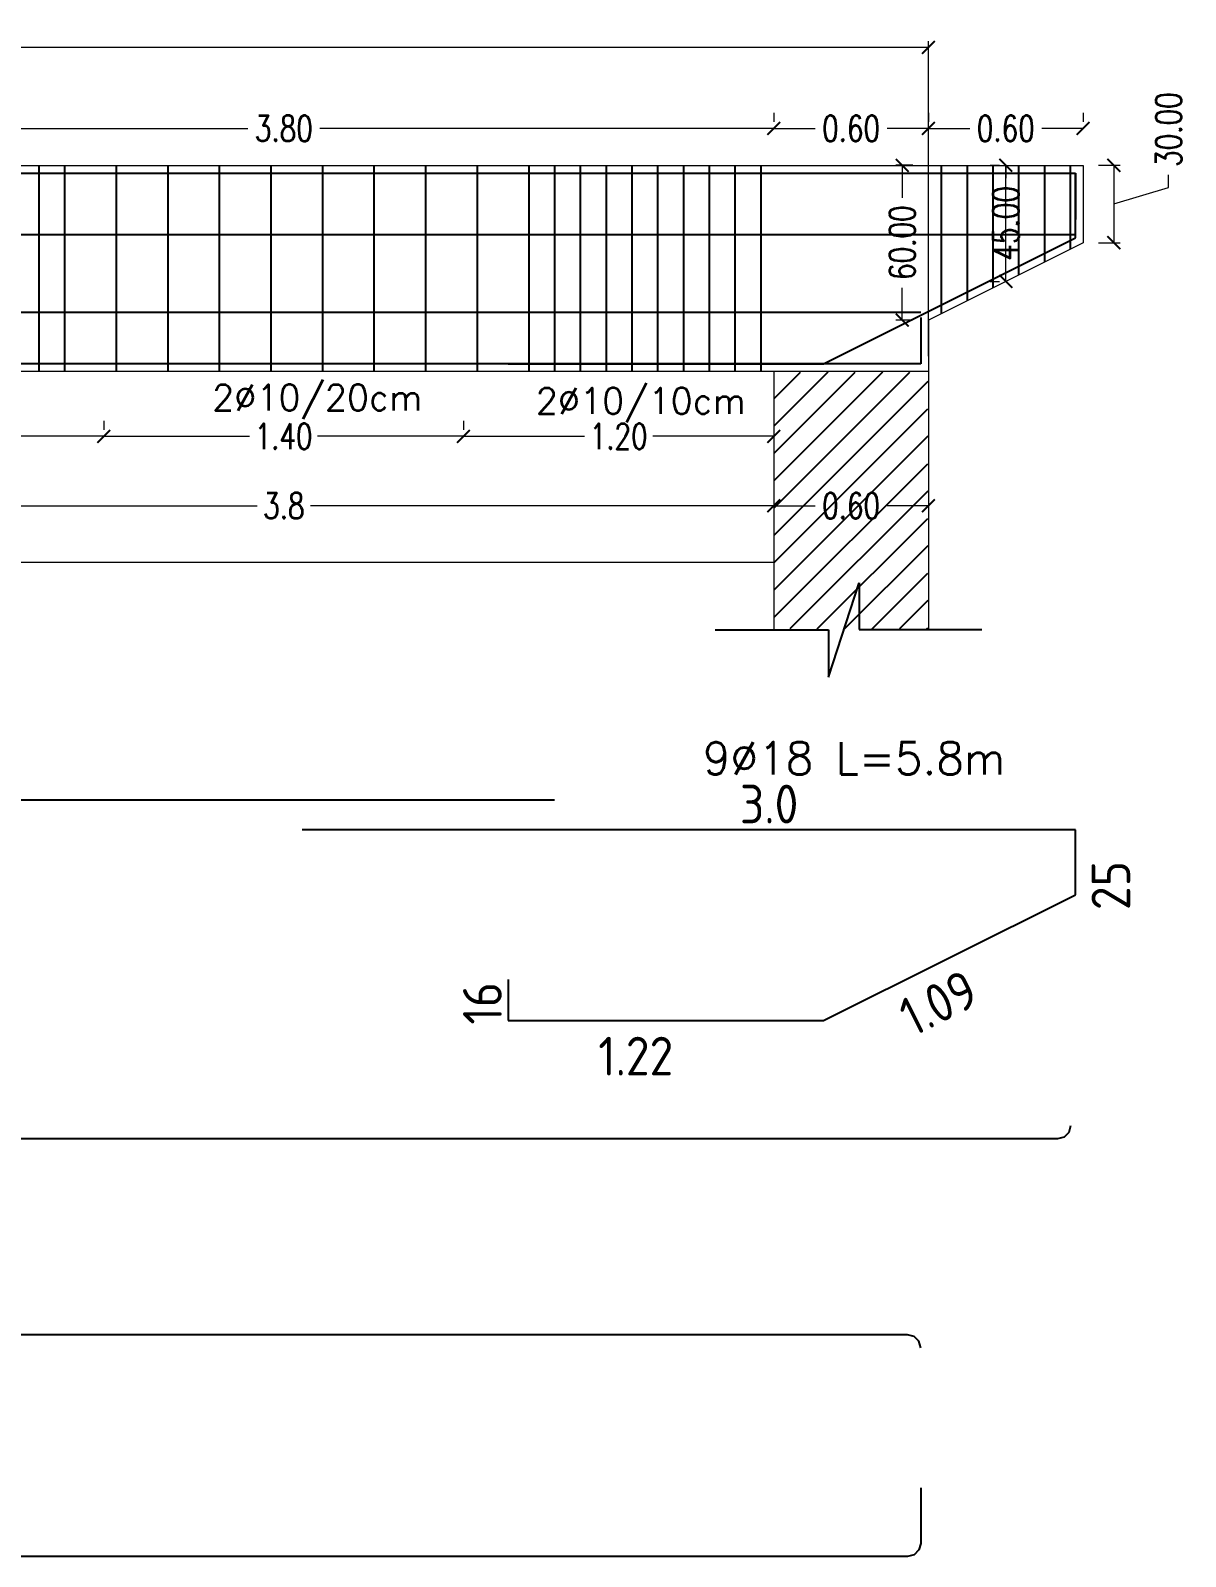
# Model space of a CAD drawing. Extents: x 166525 to 167198, y 178739 to 179747.
# Drawn here: x 166655.63 to 166664.59, y 179199.61 to 179211.44 of the extents above; entities that cross this region are included whole.
import ezdxf

# ---------------------------------------------------------------- set-up
doc = ezdxf.new("R2010")
doc.units = 0
doc.header["$MEASUREMENT"] = 0
doc.linetypes.add('AUSGEZOGEN', pattern=[0])
doc.linetypes.add('VONLAYER', pattern=[0])
doc.layers.get('0').update_dxf_attribs({"linetype": 'CONTINUOUS'})
doc.layers.get('DEFPOINTS').update_dxf_attribs({"linetype": 'CONTINUOUS'})
doc.layers.add('BEAM', color=6, linetype='CONTINUOUS', lineweight=13)
doc.layers.add('LINE', color=8, linetype='CONTINUOUS', lineweight=9)
for name, color, linetype in [('BEAM-DIM', 4, 'CONTINUOUS'), ('EBENE0', 7, 'AUSGEZOGEN'), ('FRAM-REIN', 2, 'CONTINUOUS'), ('REBARS', 2, 'CONTINUOUS'), ('Reinforcement', 10, 'CONTINUOUS')]:
    doc.layers.add(name, color=color, linetype=linetype)
doc.styles.add('DIM', font='simplex.shx', dxfattribs={"width": 0.75})
doc.styles.add('ISO8', font='iso8')
doc.styles.add('ROMANS', font='romans.shx')
doc.dimstyles.new('MUTASIM', dxfattribs={"dimscale": 0.9995, "dimtxt": 0.2, "dimasz": 0.1, "dimexe": 0.05, "dimexo": 0.12, "dimgap": 0.05, "dimtad": 0, "dimzin": 0, "dimdsep": 46, "dimtxsty": 'DIM', "dimblk": 'ARCHTICK', "dimcen": 0.09, "dimclrd": 35, "dimclre": 33, "dimclrt": 256, "dimazin": 0, "dimtfac": 1, "dimtofl": 0, "dimtmove": 1, "dimatfit": 3, "dimfxl": 0.18, "dimtolj": 1, "dimtzin": 0, "dimlwd": 13, "dimlwe": 9, "dimarcsym": 0})

# ---------------------------------------------------------------- blocks, each defined once
blk = doc.blocks.new('_ARCHTICK')
at = {"color": 0, "linetype": 'ByBlock', "const_width": 0.15}
blk.add_lwpolyline([(-0.5, -0.5), (0.5, 0.5)], dxfattribs=at)
blk = doc.blocks.new('*D545')
at = {"layer": 'BEAM', "color": 33, "lineweight": 9, "transparency": 16777216}
for p, q in [((166653.794, 179207.877), (166653.794, 179207.807)), ((166661.394, 179207.877), (166661.394, 179207.807))]:
    blk.add_line(p, q, dxfattribs=at)
at = {"layer": 'BEAM', "color": 35, "lineweight": 13, "transparency": 16777216}
for p, q in [((166653.794, 179207.757), (166657.387, 179207.757)), ((166661.394, 179207.757), (166657.801, 179207.757))]:
    blk.add_line(p, q, dxfattribs=at)
at = {"layer": 'DEFPOINTS', "color": 0, "transparency": 16777216}
for p in [(166653.794, 179207.757), (166661.394, 179207.757), (166661.394, 179207.757)]:
    blk.add_point(p, dxfattribs=at)
at = {"layer": 'BEAM', "color": 35, "lineweight": 13, "transparency": 16777216, "xscale": 0.09995000000000001, "yscale": 0.09995000000000001, "zscale": 0.09995000000000001, "rotation": 180}
blk.add_blockref('_ARCHTICK', (166653.794, 179207.757), dxfattribs=at)
at = {"layer": 'BEAM', "color": 35, "lineweight": 13, "transparency": 16777216, "xscale": 0.09995000000000001, "yscale": 0.09995000000000001, "zscale": 0.09995000000000001}
blk.add_blockref('_ARCHTICK', (166661.394, 179207.757), dxfattribs=at)
at = {"layer": 'BEAM', "transparency": 16777216, "insert": (166657.594, 179207.757), "char_height": 0.1999, "attachment_point": 5, "style": 'DIM'}
blk.add_mtext('\\A1;3.8', dxfattribs=at)
blk = doc.blocks.new('*D546')
at = {"layer": 'BEAM', "color": 33, "lineweight": 9, "transparency": 16777216}
for p, q in [((166661.394, 179207.877), (166661.394, 179207.807)), ((166662.594, 179207.877), (166662.594, 179207.807))]:
    blk.add_line(p, q, dxfattribs=at)
at = {"layer": 'BEAM', "color": 35, "lineweight": 13, "transparency": 16777216}
for p, q in [((166661.394, 179207.757), (166661.716, 179207.757)), ((166662.594, 179207.757), (166662.273, 179207.757))]:
    blk.add_line(p, q, dxfattribs=at)
at = {"layer": 'DEFPOINTS', "color": 0, "transparency": 16777216}
for p in [(166661.394, 179207.757), (166662.594, 179207.757), (166662.594, 179207.757)]:
    blk.add_point(p, dxfattribs=at)
at = {"layer": 'BEAM', "color": 35, "lineweight": 13, "transparency": 16777216, "xscale": 0.09995000000000001, "yscale": 0.09995000000000001, "zscale": 0.09995000000000001, "rotation": 180}
blk.add_blockref('_ARCHTICK', (166661.394, 179207.757), dxfattribs=at)
at = {"layer": 'BEAM', "color": 35, "lineweight": 13, "transparency": 16777216, "xscale": 0.09995000000000001, "yscale": 0.09995000000000001, "zscale": 0.09995000000000001}
blk.add_blockref('_ARCHTICK', (166662.594, 179207.757), dxfattribs=at)
at = {"layer": 'BEAM', "transparency": 16777216, "insert": (166661.994, 179207.757), "char_height": 0.1999, "attachment_point": 5, "style": 'DIM'}
blk.add_mtext('\\A1;0.60', dxfattribs=at)
blk = doc.blocks.new('*D550')
at = {"layer": 'BEAM', "color": 33, "lineweight": 9, "transparency": 16777216}
for p, q in [((166653.794, 179210.803), (166653.794, 179210.733)), ((166661.394, 179210.803), (166661.394, 179210.733))]:
    blk.add_line(p, q, dxfattribs=at)
at = {"layer": 'BEAM', "color": 35, "lineweight": 13, "transparency": 16777216}
for p, q in [((166653.794, 179210.683), (166657.316, 179210.683)), ((166661.394, 179210.683), (166657.873, 179210.683))]:
    blk.add_line(p, q, dxfattribs=at)
at = {"layer": 'DEFPOINTS', "color": 0, "transparency": 16777216}
for p in [(166653.794, 179210.683), (166661.394, 179210.683), (166661.394, 179210.683)]:
    blk.add_point(p, dxfattribs=at)
at = {"layer": 'BEAM', "color": 35, "lineweight": 13, "transparency": 16777216, "xscale": 0.09995000000000001, "yscale": 0.09995000000000001, "zscale": 0.09995000000000001, "rotation": 180}
blk.add_blockref('_ARCHTICK', (166653.794, 179210.683), dxfattribs=at)
at = {"layer": 'BEAM', "color": 35, "lineweight": 13, "transparency": 16777216, "xscale": 0.09995000000000001, "yscale": 0.09995000000000001, "zscale": 0.09995000000000001}
blk.add_blockref('_ARCHTICK', (166661.394, 179210.683), dxfattribs=at)
at = {"layer": 'BEAM', "transparency": 16777216, "insert": (166657.594, 179210.683), "char_height": 0.1999, "attachment_point": 5, "style": 'DIM'}
blk.add_mtext('\\A1;3.80', dxfattribs=at)
blk = doc.blocks.new('*D551')
at = {"layer": 'BEAM', "color": 33, "lineweight": 9, "transparency": 16777216}
for p, q in [((166661.394, 179210.803), (166661.394, 179210.733)), ((166662.594, 179210.803), (166662.594, 179210.733))]:
    blk.add_line(p, q, dxfattribs=at)
at = {"layer": 'BEAM', "color": 35, "lineweight": 13, "transparency": 16777216}
for p, q in [((166661.394, 179210.683), (166661.716, 179210.683)), ((166662.594, 179210.683), (166662.273, 179210.683))]:
    blk.add_line(p, q, dxfattribs=at)
at = {"layer": 'DEFPOINTS', "color": 0, "transparency": 16777216}
for p in [(166661.394, 179210.683), (166662.594, 179210.683), (166662.594, 179210.683)]:
    blk.add_point(p, dxfattribs=at)
at = {"layer": 'BEAM', "color": 35, "lineweight": 13, "transparency": 16777216, "xscale": 0.09995000000000001, "yscale": 0.09995000000000001, "zscale": 0.09995000000000001, "rotation": 180}
blk.add_blockref('_ARCHTICK', (166661.394, 179210.683), dxfattribs=at)
at = {"layer": 'BEAM', "color": 35, "lineweight": 13, "transparency": 16777216, "xscale": 0.09995000000000001, "yscale": 0.09995000000000001, "zscale": 0.09995000000000001}
blk.add_blockref('_ARCHTICK', (166662.594, 179210.683), dxfattribs=at)
at = {"layer": 'BEAM', "transparency": 16777216, "insert": (166661.994, 179210.683), "char_height": 0.1999, "attachment_point": 5, "style": 'DIM'}
blk.add_mtext('\\A1;0.60', dxfattribs=at)
blk = doc.blocks.new('*D553')
at = {"layer": 'BEAM', "color": 33, "lineweight": 9, "transparency": 16777216}
for p, q in [((166662.594, 179210.803), (166662.594, 179210.733)), ((166663.794, 179210.803), (166663.794, 179210.733))]:
    blk.add_line(p, q, dxfattribs=at)
at = {"layer": 'BEAM', "color": 35, "lineweight": 13, "transparency": 16777216}
for p, q in [((166662.594, 179210.683), (166662.916, 179210.683)), ((166663.794, 179210.683), (166663.473, 179210.683))]:
    blk.add_line(p, q, dxfattribs=at)
at = {"layer": 'DEFPOINTS', "color": 0, "transparency": 16777216}
for p in [(166662.594, 179210.683), (166663.794, 179210.683), (166663.794, 179210.683)]:
    blk.add_point(p, dxfattribs=at)
at = {"layer": 'BEAM', "color": 35, "lineweight": 13, "transparency": 16777216, "xscale": 0.09995000000000001, "yscale": 0.09995000000000001, "zscale": 0.09995000000000001, "rotation": 180}
blk.add_blockref('_ARCHTICK', (166662.594, 179210.683), dxfattribs=at)
at = {"layer": 'BEAM', "color": 35, "lineweight": 13, "transparency": 16777216, "xscale": 0.09995000000000001, "yscale": 0.09995000000000001, "zscale": 0.09995000000000001}
blk.add_blockref('_ARCHTICK', (166663.794, 179210.683), dxfattribs=at)
at = {"layer": 'BEAM', "transparency": 16777216, "insert": (166663.194, 179210.683), "char_height": 0.1999, "attachment_point": 5, "style": 'DIM'}
blk.add_mtext('\\A1;0.60', dxfattribs=at)
blk = doc.blocks.new('*D573')
at = {"layer": 'BEAM', "color": 33, "lineweight": 9, "transparency": 16777216}
for p, q in [((166653.794, 179208.415), (166653.794, 179208.345)), ((166656.197, 179208.415), (166656.197, 179208.345))]:
    blk.add_line(p, q, dxfattribs=at)
at = {"layer": 'BEAM', "color": 35, "lineweight": 13, "transparency": 16777216}
for p, q in [((166653.794, 179208.295), (166654.731, 179208.295)), ((166656.197, 179208.295), (166655.26, 179208.295))]:
    blk.add_line(p, q, dxfattribs=at)
at = {"layer": 'DEFPOINTS', "color": 0, "transparency": 16777216}
for p in [(166653.794, 179208.295), (166656.197, 179208.295), (166656.197, 179208.295)]:
    blk.add_point(p, dxfattribs=at)
at = {"layer": 'BEAM', "color": 35, "lineweight": 13, "transparency": 16777216, "xscale": 0.09995000000000001, "yscale": 0.09995000000000001, "zscale": 0.09995000000000001, "rotation": 180}
blk.add_blockref('_ARCHTICK', (166653.794, 179208.295), dxfattribs=at)
at = {"layer": 'BEAM', "color": 35, "lineweight": 13, "transparency": 16777216, "xscale": 0.09995000000000001, "yscale": 0.09995000000000001, "zscale": 0.09995000000000001}
blk.add_blockref('_ARCHTICK', (166656.197, 179208.295), dxfattribs=at)
at = {"layer": 'BEAM', "transparency": 16777216, "insert": (166654.996, 179208.295), "char_height": 0.1999, "attachment_point": 5, "style": 'DIM'}
blk.add_mtext('\\A1;1.20', dxfattribs=at)
blk = doc.blocks.new('*D574')
at = {"layer": 'BEAM', "color": 33, "lineweight": 9, "transparency": 16777216}
for p, q in [((166656.197, 179208.415), (166656.197, 179208.345)), ((166658.987, 179208.415), (166658.987, 179208.345))]:
    blk.add_line(p, q, dxfattribs=at)
at = {"layer": 'BEAM', "color": 35, "lineweight": 13, "transparency": 16777216}
for p, q in [((166656.197, 179208.295), (166657.328, 179208.295)), ((166658.987, 179208.295), (166657.856, 179208.295))]:
    blk.add_line(p, q, dxfattribs=at)
at = {"layer": 'DEFPOINTS', "color": 0, "transparency": 16777216}
for p in [(166656.197, 179208.295), (166658.987, 179208.295), (166658.987, 179208.295)]:
    blk.add_point(p, dxfattribs=at)
at = {"layer": 'BEAM', "color": 35, "lineweight": 13, "transparency": 16777216, "xscale": 0.09995000000000001, "yscale": 0.09995000000000001, "zscale": 0.09995000000000001, "rotation": 180}
blk.add_blockref('_ARCHTICK', (166656.197, 179208.295), dxfattribs=at)
at = {"layer": 'BEAM', "color": 35, "lineweight": 13, "transparency": 16777216, "xscale": 0.09995000000000001, "yscale": 0.09995000000000001, "zscale": 0.09995000000000001}
blk.add_blockref('_ARCHTICK', (166658.987, 179208.295), dxfattribs=at)
at = {"layer": 'BEAM', "transparency": 16777216, "insert": (166657.592, 179208.295), "char_height": 0.1999, "attachment_point": 5, "style": 'DIM'}
blk.add_mtext('\\A1;1.40', dxfattribs=at)
blk = doc.blocks.new('*D575')
at = {"layer": 'BEAM', "color": 33, "lineweight": 9, "transparency": 16777216}
for p, q in [((166658.987, 179208.415), (166658.987, 179208.345)), ((166661.394, 179208.415), (166661.394, 179208.345))]:
    blk.add_line(p, q, dxfattribs=at)
at = {"layer": 'BEAM', "color": 35, "lineweight": 13, "transparency": 16777216}
for p, q in [((166658.987, 179208.295), (166659.926, 179208.295)), ((166661.394, 179208.295), (166660.455, 179208.295))]:
    blk.add_line(p, q, dxfattribs=at)
at = {"layer": 'DEFPOINTS', "color": 0, "transparency": 16777216}
for p in [(166658.987, 179208.295), (166661.394, 179208.295), (166661.394, 179208.295)]:
    blk.add_point(p, dxfattribs=at)
at = {"layer": 'BEAM', "color": 35, "lineweight": 13, "transparency": 16777216, "xscale": 0.09995000000000001, "yscale": 0.09995000000000001, "zscale": 0.09995000000000001, "rotation": 180}
blk.add_blockref('_ARCHTICK', (166658.987, 179208.295), dxfattribs=at)
at = {"layer": 'BEAM', "color": 35, "lineweight": 13, "transparency": 16777216, "xscale": 0.09995000000000001, "yscale": 0.09995000000000001, "zscale": 0.09995000000000001}
blk.add_blockref('_ARCHTICK', (166661.394, 179208.295), dxfattribs=at)
at = {"layer": 'BEAM', "transparency": 16777216, "insert": (166660.191, 179208.295), "char_height": 0.1999, "attachment_point": 5, "style": 'DIM'}
blk.add_mtext('\\A1;1.20', dxfattribs=at)
blk = doc.blocks.new('*D875')
at = {"layer": 'BEAM', "color": 33, "lineweight": 9, "transparency": 16777216}
for p, q in [((166663.914, 179210.397), (166664.082, 179210.397)), ((166663.914, 179209.797), (166664.082, 179209.797))]:
    blk.add_line(p, q, dxfattribs=at)
at = {"layer": 'BEAM', "color": 35, "lineweight": 13, "transparency": 16777216}
for p, q in [((166664.032, 179210.397), (166664.032, 179209.797)), ((166664.457, 179210.224), (166664.457, 179210.324)), ((166664.032, 179210.097), (166664.457, 179210.224))]:
    blk.add_line(p, q, dxfattribs=at)
at = {"layer": 'DEFPOINTS', "color": 0, "transparency": 16777216}
for p in [(166663.794, 179210.397), (166663.794, 179209.797), (166664.032, 179209.797)]:
    blk.add_point(p, dxfattribs=at)
at = {"layer": 'BEAM', "color": 35, "lineweight": 13, "transparency": 16777216, "xscale": 0.09995000000000001, "yscale": 0.09995000000000001, "zscale": 0.09995000000000001}
for p, rotation in [((166664.032, 179210.397), 90), ((166664.032, 179209.797), 270)]:
    blk.add_blockref('_ARCHTICK', p, dxfattribs=dict(at, rotation=rotation))
at = {"layer": 'BEAM', "transparency": 16777216, "insert": (166664.457, 179210.674), "char_height": 0.1999, "attachment_point": 5, "rotation": 90, "style": 'DIM'}
blk.add_mtext('\\A1;30.00', dxfattribs=at)
blk = doc.blocks.new('*D876')
at = {"layer": 'BEAM', "color": 33, "lineweight": 9, "transparency": 16777216}
for p, q in [((166662.474, 179210.397), (166662.341, 179210.397)), ((166662.474, 179209.197), (166662.341, 179209.197))]:
    blk.add_line(p, q, dxfattribs=at)
at = {"layer": 'BEAM', "color": 35, "lineweight": 13, "transparency": 16777216}
for p, q in [((166662.391, 179210.397), (166662.391, 179210.146)), ((166662.391, 179209.197), (166662.391, 179209.447))]:
    blk.add_line(p, q, dxfattribs=at)
at = {"layer": 'DEFPOINTS', "color": 0, "transparency": 16777216}
for p in [(166662.391, 179210.397), (166662.594, 179210.397), (166662.594, 179209.197)]:
    blk.add_point(p, dxfattribs=at)
at = {"layer": 'BEAM', "color": 35, "lineweight": 13, "transparency": 16777216, "xscale": 0.09995000000000001, "yscale": 0.09995000000000001, "zscale": 0.09995000000000001}
for p, rotation in [((166662.391, 179210.397), 90), ((166662.391, 179209.197), 270)]:
    blk.add_blockref('_ARCHTICK', p, dxfattribs=dict(at, rotation=rotation))
at = {"layer": 'BEAM', "transparency": 16777216, "insert": (166662.391, 179209.797), "char_height": 0.1999, "attachment_point": 5, "rotation": 90, "style": 'DIM'}
blk.add_mtext('\\A1;60.00', dxfattribs=at)
blk = doc.blocks.new('*D877')
at = {"layer": 'BEAM', "color": 33, "lineweight": 9, "transparency": 16777216}
for p, q in [((166663.074, 179210.397), (166663.144, 179210.397)), ((166663.074, 179209.497), (166663.144, 179209.497))]:
    blk.add_line(p, q, dxfattribs=at)
at = {"layer": 'BEAM', "color": 35, "lineweight": 13, "transparency": 16777216}
for p, q in [((166663.194, 179210.397), (166663.194, 179210.296)), ((166663.194, 179209.497), (166663.194, 179209.597))]:
    blk.add_line(p, q, dxfattribs=at)
at = {"layer": 'DEFPOINTS', "color": 0, "transparency": 16777216}
for p in [(166663.194, 179210.397), (166663.194, 179209.497), (166663.194, 179209.497)]:
    blk.add_point(p, dxfattribs=at)
at = {"layer": 'BEAM', "color": 35, "lineweight": 13, "transparency": 16777216, "xscale": 0.09995000000000001, "yscale": 0.09995000000000001, "zscale": 0.09995000000000001}
for p, rotation in [((166663.194, 179210.397), 90), ((166663.194, 179209.497), 270)]:
    blk.add_blockref('_ARCHTICK', p, dxfattribs=dict(at, rotation=rotation))
at = {"layer": 'BEAM', "transparency": 16777216, "insert": (166663.194, 179209.947), "char_height": 0.1999, "attachment_point": 5, "rotation": 90, "style": 'DIM'}
blk.add_mtext('\\A1;45.00', dxfattribs=at)
blk = doc.blocks.new('*D878')
at = {"layer": 'BEAM', "color": 33, "lineweight": 9, "transparency": 16777216}
for p, q in [((166643.794, 179208.709), (166643.794, 179211.361)), ((166662.594, 179208.916), (166662.594, 179211.361))]:
    blk.add_line(p, q, dxfattribs=at)
at = {"layer": 'BEAM', "color": 35, "lineweight": 13, "transparency": 16777216}
for p, q in [((166643.794, 179211.311), (166652.773, 179211.311)), ((166662.594, 179211.311), (166653.615, 179211.311))]:
    blk.add_line(p, q, dxfattribs=at)
at = {"layer": 'DEFPOINTS', "color": 0, "transparency": 16777216}
for p in [(166662.594, 179211.311), (166662.594, 179208.797), (166643.794, 179208.589)]:
    blk.add_point(p, dxfattribs=at)
at = {"layer": 'BEAM', "color": 35, "lineweight": 13, "transparency": 16777216, "xscale": 0.09995000000000001, "yscale": 0.09995000000000001, "zscale": 0.09995000000000001, "rotation": 180}
blk.add_blockref('_ARCHTICK', (166643.794, 179211.311), dxfattribs=at)
at = {"layer": 'BEAM', "color": 35, "lineweight": 13, "transparency": 16777216, "xscale": 0.09995000000000001, "yscale": 0.09995000000000001, "zscale": 0.09995000000000001}
blk.add_blockref('_ARCHTICK', (166662.594, 179211.311), dxfattribs=at)
at = {"layer": 'BEAM', "transparency": 16777216, "insert": (166653.194, 179211.311), "char_height": 0.1999, "attachment_point": 5, "style": 'DIM'}
blk.add_mtext('\\A1;940.00', dxfattribs=at)

msp = doc.modelspace()

# ---------------------------------------------------------------- linework, layer by layer
at = {"layer": 'BEAM'}
for p, q in [((166642.59414, 179210.39654), (166663.79414, 179210.39654)), ((166663.79414, 179210.39654), (166663.79414, 179209.79654)), ((166663.79414, 179209.79654), (166662.59414, 179209.19654)), ((166662.59414, 179209.19654), (166662.59414, 179208.79654)), ((166662.59414, 179208.79654), (166643.79414, 179208.79654)), ((166661.39414, 179208.79654), (166661.39414, 179206.79654)), ((166662.59414, 179208.79654), (166662.59414, 179206.79654))]:
    msp.add_line(p, q, dxfattribs=at)
at = {"layer": 'BEAM', "color": 2, "linetype": 'Continuous'}
for p, q in [((166662.59414, 179209.19654), (166662.59414, 179210.39654)), ((166663.19414, 179209.49654), (166663.19414, 179210.39654))]:
    msp.add_line(p, q, dxfattribs=at)
at = {"layer": 'EBENE0', "color": 4, "linetype": 'AUSGEZOGEN'}
msp.add_line((166659.33414, 179208.85654), (166661.77998, 179208.85654), dxfattribs=at)
at = {"layer": 'EBENE0', "color": 8, "linetype": 'AUSGEZOGEN'}
for p, q in [((166661.39856, 179208.58883), (166661.60185, 179208.79212)), ((166661.81399, 179208.79212), (166661.39856, 179208.3767)), ((166661.39856, 179208.16457), (166662.02612, 179208.79212)), ((166662.23825, 179208.79212), (166661.39856, 179207.95243)), ((166661.39856, 179207.7403), (166662.45038, 179208.79212)), ((166662.58972, 179208.71933), (166661.39856, 179207.52817)), ((166661.39856, 179207.31604), (166662.58972, 179208.5072)), ((166662.58972, 179208.29507), (166661.39856, 179207.10391)), ((166661.39856, 179206.89177), (166662.58972, 179208.08294)), ((166662.58972, 179207.8708), (166661.51988, 179206.80096)), ((166661.73201, 179206.80096), (166662.58972, 179207.65867)), ((166662.58972, 179207.44654), (166661.94415, 179206.80096)), ((166662.15628, 179206.80096), (166662.58972, 179207.23441)), ((166661.8194, 179206.42836), (166662.05737, 179207.15987)), ((166662.05737, 179207.15987), (166662.05737, 179206.79654)), ((166662.58972, 179207.02228), (166662.36841, 179206.80096)), ((166660.94076, 179206.79411), (166661.8194, 179206.79411)), ((166661.8194, 179206.79411), (166661.8194, 179206.42836)), ((166662.05737, 179206.79654), (166663.00923, 179206.79654))]:
    msp.add_line(p, q, dxfattribs=at)
at = {"layer": 'EBENE0', "color": 2, "linetype": 'AUSGEZOGEN'}
msp.add_line((166662.58054, 179206.80096), (166662.58972, 179206.81014), dxfattribs=at)
at = {"layer": 'FRAM-REIN', "lineweight": 25}
for p, q in [((166642.65414, 179210.33654), (166663.73414, 179210.33654)), ((166663.73414, 179210.33654), (166663.73414, 179209.97654)), ((166663.73414, 179209.83362), (166663.73414, 179210.33654)), ((166663.73414, 179209.85654), (166642.65414, 179209.85654)), ((166661.77998, 179208.85654), (166663.73414, 179209.83362)), ((166662.53414, 179209.25654), (166643.85414, 179209.25654)), ((166662.53414, 179209.21654), (166662.53414, 179208.85654)), ((166662.53414, 179208.85654), (166643.85414, 179208.85654))]:
    msp.add_line(p, q, dxfattribs=at)
at = {"layer": 'LINE', "color": 5}
msp.add_line((166661.39856, 179207.31604), (166653.79414, 179207.31604), dxfattribs=at)
at = {"layer": 'REBARS'}
for p, q in [((166653.19414, 179205.47492), (166659.69414, 179205.47492)), ((166663.73414, 179205.24301), (166657.73635, 179205.24301)), ((166663.73414, 179204.74009), (166663.73414, 179205.24301)), ((166661.77998, 179203.76301), (166663.73414, 179204.74009)), ((166659.33414, 179204.08301), (166659.33414, 179203.76301)), ((166659.33414, 179203.76301), (166661.77998, 179203.76301))]:
    msp.add_line(p, q, dxfattribs=at)
for points in [[(166663.69693, 179202.94737), (166663.68332, 179202.89657), (166663.64613, 179202.85938), (166663.59533, 179202.84577), (166642.79295, 179202.84577), (166642.74215, 179202.85938), (166642.70497, 179202.89657), (166642.69135, 179202.94737)], [(166662.53414, 179201.226), (166662.52053, 179201.2768), (166662.48334, 179201.31399), (166662.43254, 179201.3276), (166643.95574, 179201.3276), (166643.90494, 179201.31399), (166643.86775, 179201.2768), (166643.85414, 179201.226)], [(166662.53414, 179200.13989), (166662.53414, 179199.70895), (166662.52053, 179199.65815), (166662.48334, 179199.62096), (166662.43254, 179199.60735), (166643.95574, 179199.60735), (166643.90494, 179199.62096), (166643.86775, 179199.65815), (166643.85414, 179199.70895), (166643.85414, 179200.13989)]]:
    msp.add_lwpolyline(points, dxfattribs=at)
at = {"layer": 'Reinforcement', "linetype": 'VONLAYER'}
for p, q in [((166655.69328, 179210.39654), (166655.69328, 179208.79654)), ((166655.89328, 179210.39654), (166655.89328, 179208.79654)), ((166656.29328, 179210.39654), (166656.29328, 179208.79654)), ((166656.69328, 179210.39654), (166656.69328, 179208.79654)), ((166657.09328, 179210.39654), (166657.09328, 179208.79654)), ((166657.49328, 179210.39654), (166657.49328, 179208.79654)), ((166657.89328, 179210.39654), (166657.89328, 179208.79654)), ((166658.29328, 179210.39654), (166658.29328, 179208.79654)), ((166658.69328, 179210.39654), (166658.69328, 179208.79654)), ((166659.09328, 179210.39654), (166659.09328, 179208.79654)), ((166659.49328, 179210.39654), (166659.49328, 179208.79654)), ((166659.69328, 179210.39654), (166659.69328, 179208.79654)), ((166659.89328, 179210.39654), (166659.89328, 179208.79654)), ((166660.09328, 179210.39654), (166660.09328, 179208.79654)), ((166660.29328, 179210.39654), (166660.29328, 179208.79654)), ((166660.49328, 179210.39654), (166660.49328, 179208.79654)), ((166660.69328, 179210.39654), (166660.69328, 179208.79654)), ((166660.89328, 179210.39654), (166660.89328, 179208.79654)), ((166661.09328, 179210.39654), (166661.09328, 179208.79654)), ((166661.29328, 179210.39654), (166661.29328, 179208.79654)), ((166662.69328, 179210.39654), (166662.69328, 179209.24611)), ((166662.89328, 179210.39654), (166662.89328, 179209.34611)), ((166663.09328, 179210.39654), (166663.09328, 179209.44611)), ((166663.29328, 179210.39654), (166663.29328, 179209.54611)), ((166663.49328, 179210.39654), (166663.49328, 179209.64611)), ((166663.69328, 179210.39654), (166663.69328, 179209.74611))]:
    msp.add_line(p, q, dxfattribs=at)

# ---------------------------------------------------------------- texts
at = {"layer": 'BEAM-DIM', "style": 'ROMANS'}
for s, height, p in [('2%%C10/20cm', 0.2, (166657.03811, 179208.49596)), ('2%%C10/10cm', 0.2, (166659.54839, 179208.46995)), ('9%%C18 L=5.8m', 0.25, (166660.84442, 179205.67343))]:
    msp.add_text(s, height=height, dxfattribs=at).set_placement(p)
at = {"layer": 'EBENE0', "color": 2, "style": 'ISO8'}
for s, p in [('3.0', (166661.13153, 179205.29301)), ('1.22', (166660.03261, 179203.33801))]:
    msp.add_text(s, height=0.3, dxfattribs=at).set_placement(p)
for s, rotation, p in [('25', 90, (166664.15914, 179204.62072)), ('1.09', 26.565052, (166662.47172, 179203.63371)), ('16', 90, (166659.28414, 179203.7323))]:
    msp.add_text(s, height=0.3, rotation=rotation, dxfattribs=at).set_placement(p)

# ---------------------------------------------------------------- dimensions: what is measured, and where the dimension line sits
at = {"layer": 'BEAM'}
dim = msp.add_linear_dim(base=(166662.59414, 179211.3112), p1=(166643.79414, 179208.58883), p2=(166662.59414, 179208.79654), dimstyle='MUTASIM', override={"dimlfac": 50}, dxfattribs=at)
dim.commit()
dim.dimension.update_dxf_attribs({"geometry": '*D878', "text_midpoint": (166653.19414, 179211.3112)})
for p1, p2, distance, picture, middle in [((166663.79414, 179210.39654), (166663.79414, 179209.79654), 0.2378, '*D875', (166664.45673, 179210.3739)), ((166662.59414, 179209.19654), (166662.59414, 179210.39654), 0.20356, '*D876', (166662.39059, 179209.79654)), ((166663.19414, 179210.39654), (166663.19414, 179209.49654), 0, '*D877', (166663.19414, 179209.94654))]:
    dim = msp.add_aligned_dim(p1=p1, p2=p2, distance=distance, dimstyle='MUTASIM', override={"dimlfac": 50}, dxfattribs=at)
    dim.commit()
    dim.dimension.update_dxf_attribs({"geometry": picture, "text_midpoint": middle})
for base, p1, p2, text, picture, middle in [((166661.39414, 179210.68294), (166653.79414, 179210.68294), (166661.39414, 179210.68294), '3.80', '*D550', (166657.59414, 179210.68294)), ((166662.59414, 179210.68294), (166661.39414, 179210.68294), (166662.59414, 179210.68294), '0.60', '*D551', (166661.99414, 179210.68294)), ((166663.79414, 179210.68294), (166662.59414, 179210.68294), (166663.79414, 179210.68294), '0.60', '*D553', (166663.19414, 179210.68294)), ((166656.19688, 179208.29507), (166653.79414, 179208.29507), (166656.19688, 179208.29507), '1.20', '*D573', (166654.99551, 179208.29507)), ((166658.98706, 179208.29507), (166656.19688, 179208.29507), (166658.98706, 179208.29507), '1.40', '*D574', (166657.59197, 179208.29507)), ((166661.39414, 179208.29507), (166658.98706, 179208.29507), (166661.39414, 179208.29507), '1.20', '*D575', (166660.1906, 179208.29507)), ((166661.39414, 179207.75694), (166653.79414, 179207.75694), (166661.39414, 179207.75694), '3.8', '*D545', (166657.59414, 179207.75694)), ((166662.59414, 179207.75694), (166661.39414, 179207.75694), (166662.59414, 179207.75694), '0.60', '*D546', (166661.99414, 179207.75694))]:
    dim = msp.add_linear_dim(base=base, p1=p1, p2=p2, text=text, dimstyle='MUTASIM', override={"dimlfac": 50}, dxfattribs=at)
    dim.commit()
    dim.dimension.update_dxf_attribs({"geometry": picture, "text_midpoint": middle})

doc.saveas('drawing.dxf')
